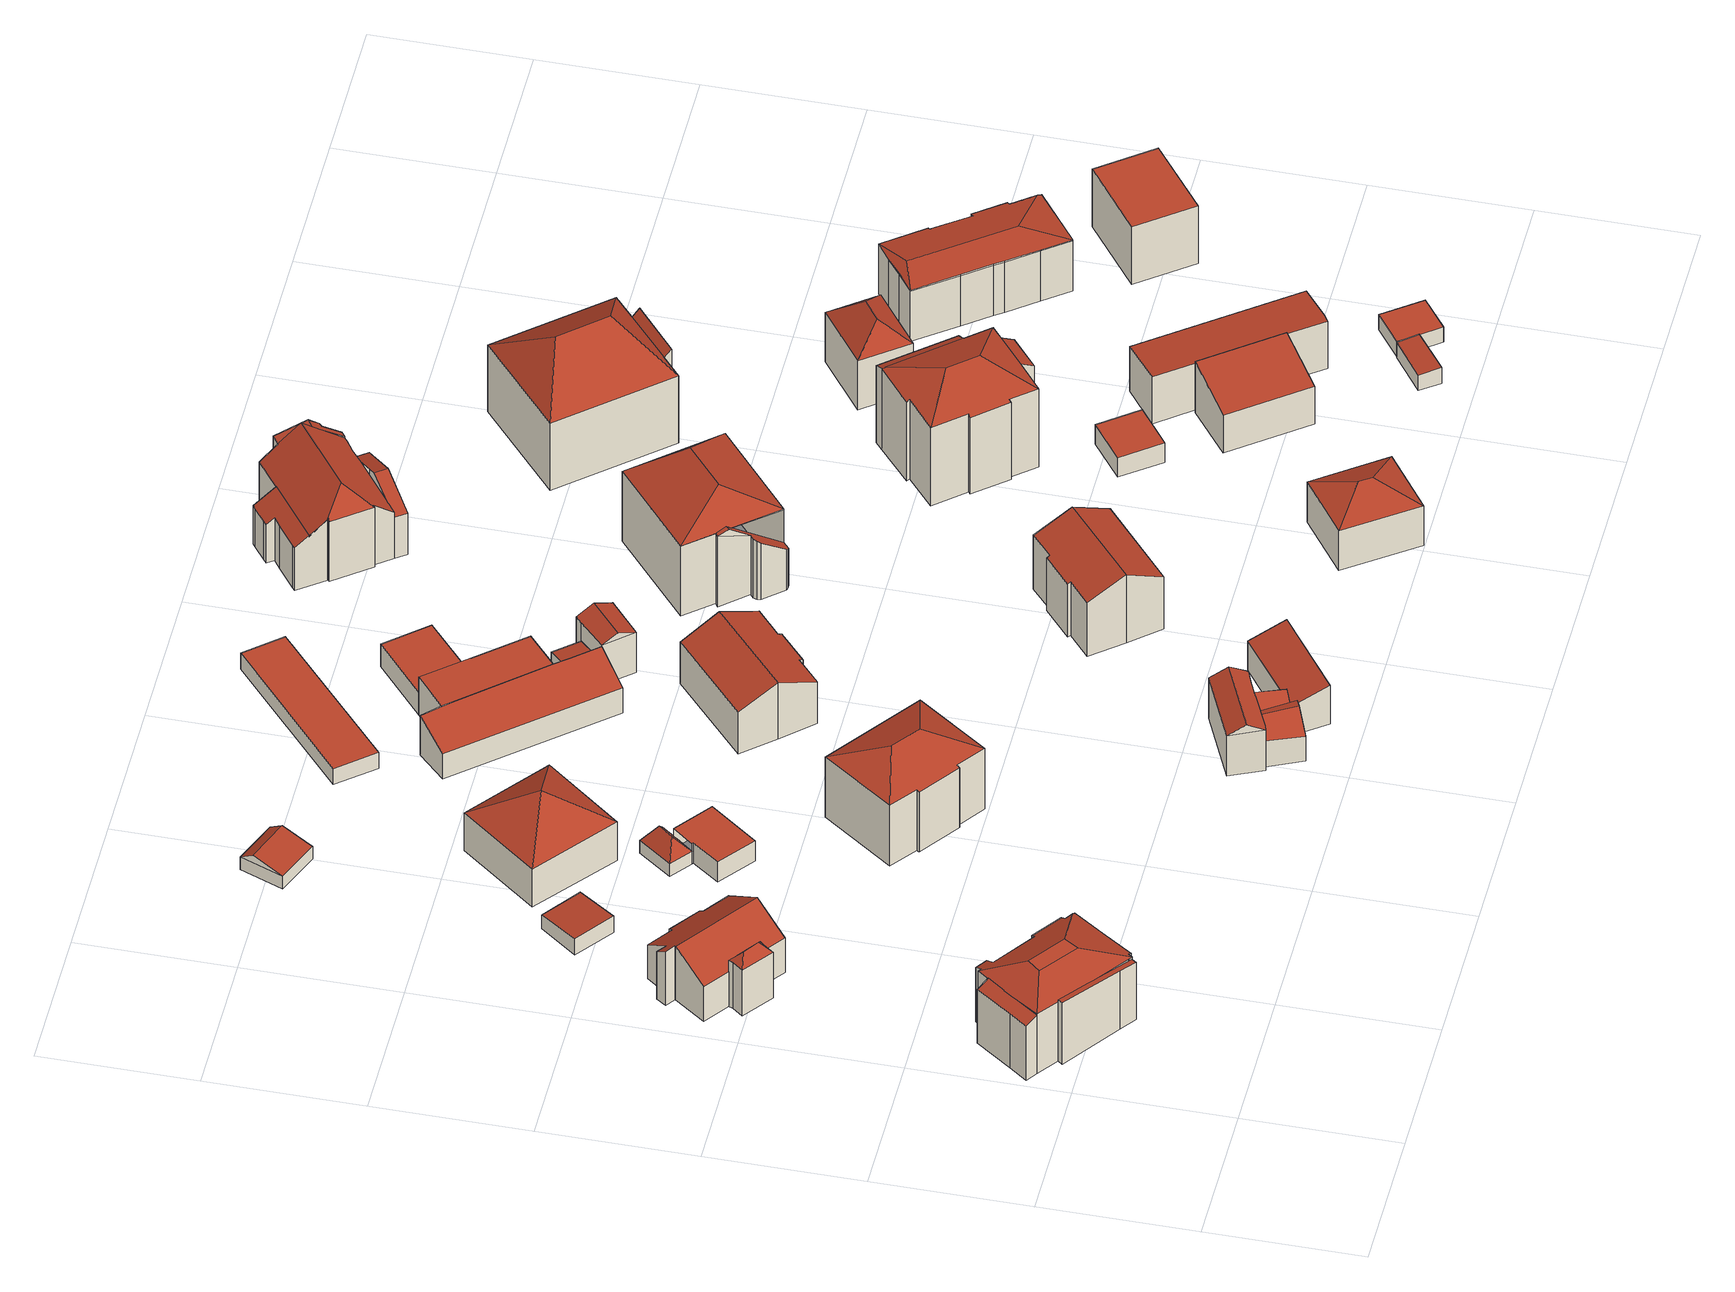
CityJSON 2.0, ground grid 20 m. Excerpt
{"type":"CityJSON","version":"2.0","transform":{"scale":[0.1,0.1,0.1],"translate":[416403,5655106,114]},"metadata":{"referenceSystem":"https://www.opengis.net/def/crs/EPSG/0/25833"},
"CityObjects":{
"building1":{"type":"Building","attributes":{"Gemeindeschluessel":14612000,"Geometrietyp2DReferenz":"3000","function":"31001_9998","roofType":"9999"},"children":["building1-1","building1-2","building1-3"]},
"building1-1":{"type":"BuildingPart","attributes":{"Dachtyp_tdc":"tdcPolyFlatRoof","Dachneigung":3.3,"QualitaetDacherkennung":21,"Geometrietyp2DReferenz":"3000","measuredHeight":9.82,"roofType":"2100"},"parents":["building1"],"geometry":[{"type":"MultiSurface","lod":"2","boundaries":[[[0,1,2,3]],[[1,4,5,2]],[[4,6,7,5]],[[6,8,9,10,7]],[[8,6,4,1,0,11]],[[3,2,5,7,10]]],"semantics":{"surfaces":[{"type":"WallSurface"},{"type":"RoofSurface"},{"type":"GroundSurface"}],"values":[0,0,0,0,1,2]}}]},
"building1-2":{"type":"BuildingPart","attributes":{"Dachtyp_tdc":"tdcCutTentRoof","Dachneigung":25.19,"QualitaetDacherkennung":64,"Geometrietyp2DReferenz":"3000","measuredHeight":11.18,"roofType":"9999"},"parents":["building1"],"geometry":[{"type":"MultiSurface","lod":"2","boundaries":[[[12,13,14,15]],[[13,16,17,14]],[[16,18,19,17]],[[18,20,21,19]],[[20,22,23,21]],[[22,24,25,23]],[[24,26,27,25]],[[26,28,29,27]],[[28,30,31,29]],[[30,32,33,31]],[[32,34,35,33]],[[34,36,37,35]],[[36,38,39,37]],[[38,40,0,3,39]],[[9,41,42,10]],[[41,43,42]],[[44,45,46,47]],[[45,12,15,46]],[[30,28,26,24,22,20,18,16,13,12,45,48,49]],[[40,38,36,34,32,30,49,50]],[[41,9,11,40,50,51]],[[45,44,52,41,51,48]],[[51,50,49,48]],[[15,14,17,19,21,23,25,27,29,31,33,35,37,39,3,10,42,47,46]]],"semantics":{"surfaces":[{"type":"WallSurface"},{"type":"RoofSurface"},{"type":"GroundSurface"}],"values":[0,0,0,0,0,0,0,0,0,0,0,0,0,0,0,0,0,0,1,1,1,1,1,2]}}]},
"building1-3":{"type":"BuildingPart","attributes":{"Dachtyp_tdc":"tdcPolyFlatRoof","Dachneigung":21.71,"QualitaetDacherkennung":25,"Geometrietyp2DReferenz":"3000","measuredHeight":9.35,"roofType":"2100"},"parents":["building1"],"geometry":[{"type":"MultiSurface","lod":"2","boundaries":[[[43,53,54,42]],[[53,55,56,54]],[[55,57,58,56]],[[57,59,44,47,58]],[[57,55,53,43,52,59]],[[47,42,54,56,58]]],"semantics":{"surfaces":[{"type":"WallSurface"},{"type":"RoofSurface"},{"type":"GroundSurface"}],"values":[0,0,0,0,1,2]}}]},
"building2":{"type":"Building","attributes":{"Gemeindeschluessel":14612000,"Geometrietyp2DReferenz":"3000","function":"31001_9998","roofType":"9999"},"children":["building2-1","building2-2"]},
"building2-1":{"type":"BuildingPart","attributes":{"Dachtyp_tdc":"tdcFreeFormRoof","Dachneigung":48.73,"QualitaetDacherkennung":15,"Geometrietyp2DReferenz":"3000","measuredHeight":8.68,"roofType":"5000"},"parents":["building2"],"geometry":[{"type":"MultiSurface","lod":"2","boundaries":[[[60,61,62,63]],[[61,64,65,62]],[[64,66,67,65]],[[66,68,69,67]],[[68,70,71,72,69]],[[60,63,73]],[[70,74,66,75]],[[76,75,66,64]],[[64,77,60,76]],[[75,76,60,70]],[[60,77,61]],[[61,77,64]],[[68,74,70]],[[66,74,68]],[[62,65,67,69,72,63]]],"semantics":{"surfaces":[{"type":"WallSurface"},{"type":"RoofSurface"},{"type":"GroundSurface"}],"values":[0,0,0,0,0,0,1,1,1,1,0,0,0,0,2]}}]},
"building2-2":{"type":"BuildingPart","attributes":{"Dachtyp_tdc":"tdcGableRoof","Dachneigung":32.5,"QualitaetDacherkennung":55,"Geometrietyp2DReferenz":"3000","measuredHeight":8.6,"roofType":"3100"},"parents":["building2"],"geometry":[{"type":"MultiSurface","lod":"2","boundaries":[[[71,78,79,72]],[[78,80,81,79]],[[80,82,83,81]],[[82,84,85,83]],[[84,86,87,85]],[[86,88,89,87]],[[88,90,91,89]],[[90,92,93,91]],[[92,94,95,93]],[[94,96,97,95]],[[96,98,99,97]],[[98,100,101,99]],[[100,102,103,101]],[[102,104,105,103]],[[104,73,63,105]],[[102,100,98,96,94,92,90,88,86,84,82,80]],[[80,78,71,73,104,102]],[[72,79,81,83,85,87,89,91,93,95,97,99,101,103,105,63]]],"semantics":{"surfaces":[{"type":"WallSurface"},{"type":"RoofSurface"},{"type":"GroundSurface"}],"values":[0,0,0,0,0,0,0,0,0,0,0,0,0,0,0,1,1,2]}}]},
"building3":{"type":"Building","attributes":{"Dachtyp_tdc":"tdcPolyFlatRoof","Gemeindeschluessel":14612000,"Dachneigung":3.91,"QualitaetDacherkennung":79,"Geometrietyp2DReferenz":"3000","measuredHeight":2.6,"function":"31001_9998","roofType":"2100"},"geometry":[{"type":"Solid","lod":"2","boundaries":[[[[106,107,108,109]],[[107,110,111,108]],[[110,112,113,111]],[[112,106,109,113]],[[112,110,107,106]],[[109,108,111,113]]]],"semantics":{"surfaces":[{"type":"WallSurface"},{"type":"RoofSurface"},{"type":"GroundSurface"}],"values":[[0,0,0,0,1,2]]}}]},
"building4":{"type":"Building","attributes":{"Gemeindeschluessel":14612000,"Geometrietyp2DReferenz":"3000","function":"31001_9998","roofType":"9999"},"children":["building4-1","building4-2"]},
"building4-1":{"type":"BuildingPart","attributes":{"Dachtyp_tdc":"tdcPolyFlatRoof","Dachneigung":0,"QualitaetDacherkennung":62,"Geometrietyp2DReferenz":"3000","measuredHeight":3.14,"roofType":"1000"},"parents":["building4"],"geometry":[{"type":"MultiSurface","lod":"2","boundaries":[[[114,115,116,117]],[[115,118,119,120,116]],[[121,122,123,124,125]],[[122,126,127,123]],[[126,114,117,127]],[[126,122,121,118,115,114]],[[117,116,120,124,123,127]]],"semantics":{"surfaces":[{"type":"WallSurface"},{"type":"RoofSurface"},{"type":"GroundSurface"}],"values":[0,0,0,0,0,1,2]}}]},
"building4-2":{"type":"BuildingPart","attributes":{"Dachtyp_tdc":"tdcFreeFormRoof","Dachneigung":51.07,"QualitaetDacherkennung":14,"Geometrietyp2DReferenz":"3000","measuredHeight":4.16,"roofType":"5000"},"parents":["building4"],"geometry":[{"type":"MultiSurface","lod":"2","boundaries":[[[119,128,129,120]],[[128,130,131,129]],[[130,132,133,131]],[[134,132,130]],[[135,134,130,128]],[[135,128,119]],[[134,135,119,125,132]],[[120,129,131,133,124]]],"semantics":{"surfaces":[{"type":"WallSurface"},{"type":"RoofSurface"},{"type":"GroundSurface"}],"values":[0,0,0,1,1,1,1,2]}}]},
"building5":{"type":"Building","attributes":{"Dachtyp_tdc":"tdcTentRoof","Gemeindeschluessel":14612000,"Dachneigung":33.08,"QualitaetDacherkennung":79,"Geometrietyp2DReferenz":"3000","measuredHeight":10.26,"function":"31001_9998","roofType":"3500"},"geometry":[{"type":"Solid","lod":"2","boundaries":[[[[136,137,138,139]],[[137,140,141,138]],[[140,142,143,141]],[[142,136,139,143]],[[137,136,144]],[[140,137,144]],[[142,140,144]],[[136,142,144]],[[139,138,141,143]]]],"semantics":{"surfaces":[{"type":"WallSurface"},{"type":"RoofSurface"},{"type":"GroundSurface"}],"values":[[0,0,0,0,1,1,1,1,2]]}}]},
"building6":{"type":"Building","attributes":{"Dachtyp_tdc":"tdcGableRoof","Gemeindeschluessel":14612000,"Dachneigung":14.5,"QualitaetDacherkennung":21,"Geometrietyp2DReferenz":"3000","measuredHeight":3.08,"function":"31001_9998","roofType":"3100"},"geometry":[{"type":"Solid","lod":"2","boundaries":[[[[145,146,147,148]],[[146,149,150,147]],[[149,151,152,150]],[[151,145,148,152]],[[149,146,153]],[[145,151,154]],[[146,145,154,153]],[[151,149,153,154]],[[148,147,150,152]]]],"semantics":{"surfaces":[{"type":"WallSurface"},{"type":"RoofSurface"},{"type":"GroundSurface"}],"values":[[0,0,0,0,0,0,1,1,2]]}}]},
"building7":{"type":"Building","attributes":{"Dachtyp_tdc":"tdcHipRoof","Gemeindeschluessel":14612000,"Dachneigung":23.91,"QualitaetDacherkennung":75,"Geometrietyp2DReferenz":"3000","measuredHeight":12.16,"function":"31001_9998","roofType":"3200"},"geometry":[{"type":"Solid","lod":"2","boundaries":[[[[155,156,157,158]],[[156,159,160,157]],[[159,161,162,160]],[[161,163,164,162]],[[163,165,166,164]],[[165,167,168,166]],[[167,169,170,168]],[[169,155,158,170]],[[165,163,171]],[[161,159,172]],[[163,161,172,171]],[[159,156,155,169,167,165,171,172]],[[158,157,160,162,164,166,168,170]]]],"semantics":{"surfaces":[{"type":"WallSurface"},{"type":"RoofSurface"},{"type":"GroundSurface"}],"values":[[0,0,0,0,0,0,0,0,1,1,1,1,2]]}}]},
"building8":{"type":"Building","attributes":{"Gemeindeschluessel":14612000,"Geometrietyp2DReferenz":"3000","function":"31001_9998","roofType":"9999"},"children":["building8-1","building8-2","building8-3","building8-4"]},
"building8-1":{"type":"BuildingPart","attributes":{"Dachtyp_tdc":"tdcFreeFormRoof","Dachneigung":58.27,"QualitaetDacherkennung":19,"Geometrietyp2DReferenz":"3000","measuredHeight":6.88,"roofType":"5000"},"parents":["building8"],"geometry":[{"type":"MultiSurface","lod":"2","boundaries":[[[173,174,175,176]],[[177,178,179,180,181,182]],[[178,177,183,174,173,184]],[[176,175,185,186]]],"semantics":{"surfaces":[{"type":"WallSurface"},{"type":"RoofSurface"},{"type":"GroundSurface"}],"values":[0,1,1,2]}}]},
"building8-2":{"type":"BuildingPart","attributes":{"Dachtyp_tdc":"tdcGableRoof","Dachneigung":27.71,"QualitaetDacherkennung":69,"Geometrietyp2DReferenz":"3000","measuredHeight":7.73,"roofType":"3100"},"parents":["building8"],"geometry":[{"type":"MultiSurface","lod":"2","boundaries":[[[187,188,189,190]],[[188,191,173,176,189]],[[192,193,194,195,196]],[[193,197,198,194]],[[197,187,190,198]],[[197,199,200,187]],[[192,179,184,191,188,200,199,193]],[[193,199,197]],[[187,200,188]],[[190,189,176,186,195,194,198]]],"semantics":{"surfaces":[{"type":"WallSurface"},{"type":"RoofSurface"},{"type":"GroundSurface"}],"values":[0,0,0,0,0,1,1,0,0,2]}}]},
"building8-3":{"type":"BuildingPart","attributes":{"Dachtyp_tdc":"tdcPolyFlatRoof","Dachneigung":16.15,"QualitaetDacherkennung":71,"Geometrietyp2DReferenz":"3000","measuredHeight":6.21,"roofType":"2100"},"parents":["building8"],"geometry":[{"type":"MultiSurface","lod":"2","boundaries":[[[201,202,203,204]],[[205,206,207,175,174]],[[206,208,209,207]],[[208,201,204,209]],[[208,206,205,183,182,210,202,201]],[[204,203,185,175,207,209]]],"semantics":{"surfaces":[{"type":"WallSurface"},{"type":"RoofSurface"},{"type":"GroundSurface"}],"values":[0,0,0,0,1,2]}}]},
"building8-4":{"type":"BuildingPart","attributes":{"Dachtyp_tdc":"tdcGableRoof","Dachneigung":27.86,"QualitaetDacherkennung":55,"Geometrietyp2DReferenz":"3000","measuredHeight":5.72,"roofType":"3100"},"parents":["building8"],"geometry":[{"type":"MultiSurface","lod":"2","boundaries":[[[211,196,195,212]],[[213,211,212,203,202]],[[211,213,214]],[[196,211,214,215]],[[213,216,215,214]],[[212,195,186,185,203]]],"semantics":{"surfaces":[{"type":"WallSurface"},{"type":"RoofSurface"},{"type":"GroundSurface"}],"values":[0,0,0,1,1,2]}}]},
"building9":{"type":"Building","attributes":{"Dachtyp_tdc":"tdcPolyFlatRoof","Gemeindeschluessel":14612000,"Dachneigung":24.64,"QualitaetDacherkennung":82,"Geometrietyp2DReferenz":"3000","measuredHeight":6.38,"function":"31001_9998","roofType":"2100"},"geometry":[{"type":"Solid","lod":"2","boundaries":[[[[217,218,219,220]],[[218,221,222,219]],[[221,223,224,222]],[[223,225,226,224]],[[225,227,228,226]],[[227,229,230,228]],[[229,231,232,230]],[[231,217,220,232]],[[231,229,227,225,223,221,218,217]],[[220,219,222,224,226,228,230,232]]]],"semantics":{"surfaces":[{"type":"WallSurface"},{"type":"RoofSurface"},{"type":"GroundSurface"}],"values":[[0,0,0,0,0,0,0,0,1,2]]}}]},
"building10":{"type":"Building","attributes":{"Dachtyp_tdc":"tdcGableRoof","Gemeindeschluessel":14612000,"Dachneigung":23.54,"QualitaetDacherkennung":71,"Geometrietyp2DReferenz":"3000","measuredHeight":9.07,"function":"31001_9998","roofType":"3100"},"geometry":[{"type":"Solid","lod":"2","boundaries":[[[[233,234,235,236]],[[234,237,238,235]],[[237,239,240,238]],[[239,241,242,240]],[[241,243,244,242]],[[243,245,246,244]],[[245,247,248,246]],[[247,249,250,248]],[[249,251,252,250]],[[251,233,236,252]],[[247,245,243,241]],[[241,239,237,234,233,251,249,247]],[[236,235,238,240,242,244,246,248,250,252]]]],"semantics":{"surfaces":[{"type":"WallSurface"},{"type":"RoofSurface"},{"type":"GroundSurface"}],"values":[[0,0,0,0,0,0,0,0,0,0,1,1,2]]}}]},
"building11":{"type":"Building","attributes":{"Dachtyp_tdc":"tdcPolyFlatRoof","Gemeindeschluessel":14612000,"Dachneigung":0,"QualitaetDacherkennung":87,"Geometrietyp2DReferenz":"3000","measuredHeight":2.5,"function":"31001_9998","roofType":"1000"},"geometry":[{"type":"Solid","lod":"2","boundaries":[[[[253,254,255,256]],[[254,257,258,255]],[[257,259,260,258]],[[259,253,256,260]],[[259,257,254,253]],[[256,255,258,260]]]],"semantics":{"surfaces":[{"type":"WallSurface"},{"type":"RoofSurface"},{"type":"GroundSurface"}],"values":[[0,0,0,0,1,2]]}}]},
"building12":{"type":"Building","attributes":{"Gemeindeschluessel":14612000,"Geometrietyp2DReferenz":"3000","function":"31001_9998","roofType":"9999"},"children":["building12-1","building12-2"]},
"building12-1":{"type":"BuildingPart","attributes":{"Dachtyp_tdc":"tdcPolyFlatRoof","Dachneigung":0,"QualitaetDacherkennung":61,"Geometrietyp2DReferenz":"3000","measuredHeight":3.68,"roofType":"1000"},"parents":["building12"],"geometry":[{"type":"MultiSurface","lod":"2","boundaries":[[[261,262,263,264]],[[262,265,266,263]],[[265,267,268,266]],[[267,265,262,261]],[[264,263,266,268]]],"semantics":{"surfaces":[{"type":"WallSurface"},{"type":"RoofSurface"},{"type":"GroundSurface"}],"values":[0,0,0,1,2]}}]},
"building12-2":{"type":"BuildingPart","attributes":{"Dachtyp_tdc":"tdcPolyFlatRoof","Dachneigung":0,"QualitaetDacherkennung":76,"Geometrietyp2DReferenz":"3000","measuredHeight":6.14,"roofType":"1000"},"parents":["building12"],"geometry":[{"type":"MultiSurface","lod":"2","boundaries":[[[269,270,261,264,271]],[[272,268,267]],[[272,273,274,268]],[[273,229,275,274]],[[229,227,276,275]],[[227,225,277,276]],[[225,269,271,277]],[[225,227,229,273,272,270,269]],[[271,264,268,274,275,276,277]]],"semantics":{"surfaces":[{"type":"WallSurface"},{"type":"RoofSurface"},{"type":"GroundSurface"}],"values":[0,0,0,0,0,0,0,1,2]}}]},
"building13":{"type":"Building","attributes":{"Dachtyp_tdc":"tdcPolyFlatRoof","Gemeindeschluessel":14612000,"Dachneigung":6.69,"QualitaetDacherkennung":61,"Geometrietyp2DReferenz":"3000","measuredHeight":3.88,"function":"31001_9998","roofType":"2100"},"geometry":[{"type":"Solid","lod":"2","boundaries":[[[[278,279,280,281]],[[279,282,283,280]],[[282,284,285,283]],[[284,278,281,285]],[[284,282,279,278]],[[281,280,283,285]]]],"semantics":{"surfaces":[{"type":"WallSurface"},{"type":"RoofSurface"},{"type":"GroundSurface"}],"values":[[0,0,0,0,1,2]]}}]},
"building14":{"type":"Building","attributes":{"Dachtyp_tdc":"tdcFreeFormRoof","Gemeindeschluessel":14612000,"Dachneigung":23.51,"QualitaetDacherkennung":27,"Geometrietyp2DReferenz":"3000","measuredHeight":7.44,"function":"31001_9998","roofType":"5000"},"geometry":[{"type":"Solid","lod":"2","boundaries":[[[[286,287,281,280]],[[287,288,289,281]],[[288,290,291,289]],[[290,292,293,291]],[[292,286,280,293]],[[292,290,294,295]],[[294,288,287,286,295]],[[286,292,295]],[[290,288,294]],[[280,281,289,291,293]]]],"semantics":{"surfaces":[{"type":"WallSurface"},{"type":"RoofSurface"},{"type":"GroundSurface"}],"values":[[0,0,0,0,0,1,1,0,0,2]]}}]},
"building15":{"type":"Building","attributes":{"Dachtyp_tdc":"tdcGableRoof","Gemeindeschluessel":14612000,"Dachneigung":23.31,"QualitaetDacherkennung":58,"Geometrietyp2DReferenz":"3000","measuredHeight":10.82,"function":"31001_9998","roofType":"3100"},"geometry":[{"type":"Solid","lod":"2","boundaries":[[[[296,297,298,299]],[[297,300,301,298]],[[300,302,303,301]],[[302,304,305,303]],[[304,306,307,305]],[[306,308,309,307]],[[308,310,311,309]],[[310,312,313,311]],[[312,314,315,313]],[[314,296,299,315]],[[310,308,306,304,302,300,297,296]],[[296,314,312,310]],[[299,298,301,303,305,307,309,311,313,315]]]],"semantics":{"surfaces":[{"type":"WallSurface"},{"type":"RoofSurface"},{"type":"GroundSurface"}],"values":[[0,0,0,0,0,0,0,0,0,0,1,1,2]]}}]},
"building16":{"type":"Building","attributes":{"Dachtyp_tdc":"tdcHipRoof","Gemeindeschluessel":14612000,"Dachneigung":24.97,"QualitaetDacherkennung":83,"Geometrietyp2DReferenz":"3000","measuredHeight":8.45,"function":"31001_9998","roofType":"3200"},"geometry":[{"type":"Solid","lod":"2","boundaries":[[[[316,317,318,319]],[[317,320,321,318]],[[320,322,323,321]],[[322,316,319,323]],[[320,317,324]],[[316,322,325]],[[317,316,325,324]],[[322,320,324,325]],[[319,318,321,323]]]],"semantics":{"surfaces":[{"type":"WallSurface"},{"type":"RoofSurface"},{"type":"GroundSurface"}],"values":[[0,0,0,0,1,1,1,1,2]]}}]},
"building17":{"type":"Building","attributes":{"Gemeindeschluessel":14612000,"Geometrietyp2DReferenz":"3000","function":"31001_9998","roofType":"9999"},"children":["building17-1","building17-2"]},
"building17-1":{"type":"BuildingPart","attributes":{"Dachtyp_tdc":"tdcHipRoof","Dachneigung":29.11,"QualitaetDacherkennung":75,"Geometrietyp2DReferenz":"3000","measuredHeight":14.98,"roofType":"3200"},"parents":["building17"],"geometry":[{"type":"MultiSurface","lod":"2","boundaries":[[[326,327,328,329]],[[327,330,331,332,328]],[[333,334,335,336]],[[334,326,329,335]],[[337,326,338]],[[334,339,340,341]],[[326,334,341,338]],[[340,337,338,341]],[[327,337,340,330]],[[330,340,339,333,342,343]],[[333,339,334]],[[326,337,327]],[[329,328,332,336,335]]],"semantics":{"surfaces":[{"type":"WallSurface"},{"type":"RoofSurface"},{"type":"GroundSurface"}],"values":[0,0,0,0,1,1,1,1,0,0,0,0,2]}}]},
"building17-2":{"type":"BuildingPart","attributes":{"Dachtyp_tdc":"tdcFreeFormRoof","Dachneigung":37.18,"QualitaetDacherkennung":8,"Geometrietyp2DReferenz":"3000","measuredHeight":11.66,"roofType":"5000"},"parents":["building17"],"geometry":[{"type":"MultiSurface","lod":"2","boundaries":[[[344,339,333,336,345]],[[331,346,347,332]],[[346,348,349,347]],[[348,350,351,349]],[[350,352,353,351]],[[352,354,355,353]],[[354,356,357,355]],[[356,358,359,357]],[[358,344,345,359]],[[350,348,346,331,343,360,361,358,356,354,352]],[[361,360,339,344]],[[344,358,361]],[[345,336,332,347,349,351,353,355,357,359]]],"semantics":{"surfaces":[{"type":"WallSurface"},{"type":"RoofSurface"},{"type":"GroundSurface"}],"values":[0,0,0,0,0,0,0,0,0,1,1,0,2]}}]},
"building18":{"type":"Building","attributes":{"Gemeindeschluessel":14612000,"Geometrietyp2DReferenz":"3000","function":"31001_9998","roofType":"9999"},"children":["building18-1","building18-2","building18-3","building18-4"]},
"building18-1":{"type":"BuildingPart","attributes":{"Dachtyp_tdc":"tdcGableAndHippedGRoof","Dachneigung":39.69,"QualitaetDacherkennung":54,"Geometrietyp2DReferenz":"3000","measuredHeight":12.07,"roofType":"9999"},"parents":["building18"],"geometry":[{"type":"MultiSurface","lod":"2","boundaries":[[[362,363,364,365]],[[366,367,368,369]],[[367,370,371,368]],[[370,372,373,374,375,371]],[[376,377,378,379,380]],[[377,381,382,378]],[[381,383,384,382]],[[383,385,386,384]],[[385,387,388,386]],[[387,389,390,391,388]],[[392,362,365,393]],[[389,387,385,383,381,394]],[[381,377,376,395,396,372,370,367,366,397,398,394]],[[398,399,363,362,392,400,401,389,394]],[[365,364,402,403,369,368,371,375,379,378,382,384,386,388,391,404,393]]],"semantics":{"surfaces":[{"type":"WallSurface"},{"type":"RoofSurface"},{"type":"GroundSurface"}],"values":[0,0,0,0,0,0,0,0,0,0,0,1,1,1,2]}}]},
"building18-2":{"type":"BuildingPart","attributes":{"Dachtyp_tdc":"tdcPolyFlatRoof","Dachneigung":33.41,"QualitaetDacherkennung":33,"Geometrietyp2DReferenz":"3000","measuredHeight":9.71,"roofType":"2100"},"parents":["building18"],"geometry":[{"type":"MultiSurface","lod":"2","boundaries":[[[405,385,386,388]],[[385,406,407,386]],[[406,408,409,407]],[[408,410,411,409]],[[410,412,413,411]],[[412,414,415,413]],[[414,416,417,415]],[[416,418,419,417]],[[418,420,421,419]],[[420,422,392,393,421]],[[420,418,416,414,412,410,408,406,385,405,390,401,423,422]],[[393,404,391,388,386,407,409,411,413,415,417,419,421]]],"semantics":{"surfaces":[{"type":"WallSurface"},{"type":"RoofSurface"},{"type":"GroundSurface"}],"values":[0,0,0,0,0,0,0,0,0,0,1,2]}}]},
"building18-3":{"type":"BuildingPart","attributes":{"Dachtyp_tdc":"tdcGableRoof","Dachneigung":21.75,"QualitaetDacherkennung":34,"Geometrietyp2DReferenz":"3000","measuredHeight":8.93,"roofType":"3100"},"parents":["building18"],"geometry":[{"type":"MultiSurface","lod":"2","boundaries":[[[424,425,426,427]],[[425,380,379,426]],[[374,424,427,375]],[[373,396,428,429,430]],[[428,395,380,425,429]],[[424,430,429,425]],[[374,373,430,424]],[[427,426,379,375]]],"semantics":{"surfaces":[{"type":"WallSurface"},{"type":"RoofSurface"},{"type":"GroundSurface"}],"values":[0,0,0,1,1,0,0,2]}}]},
"building18-4":{"type":"BuildingPart","attributes":{"Dachtyp_tdc":"tdcGableRoof","Dachneigung":10.02,"QualitaetDacherkennung":28,"Geometrietyp2DReferenz":"3000","measuredHeight":10.68,"roofType":"3100"},"parents":["building18"],"geometry":[{"type":"MultiSurface","lod":"2","boundaries":[[[431,432,433,434]],[[432,435,436,433]],[[435,437,438,436]],[[437,439,366,369,438]],[[440,441,442,364,363]],[[441,431,434,442]],[[443,397,439,437,435,432,431]],[[431,441,440,399,444,443]],[[434,433,436,438,369,403,402,364,442]]],"semantics":{"surfaces":[{"type":"WallSurface"},{"type":"RoofSurface"},{"type":"GroundSurface"}],"values":[0,0,0,0,0,0,1,1,2]}}]},
"building19":{"type":"Building","attributes":{"Dachtyp_tdc":"tdcPolyFlatRoof","Gemeindeschluessel":14612000,"Dachneigung":0,"QualitaetDacherkennung":80,"Geometrietyp2DReferenz":"3000","measuredHeight":3.08,"function":"31001_9998","roofType":"1000"},"geometry":[{"type":"Solid","lod":"2","boundaries":[[[[445,446,447,448]],[[446,449,450,447]],[[449,451,452,450]],[[451,445,448,452]],[[451,449,446,445]],[[448,447,450,452]]]],"semantics":{"surfaces":[{"type":"WallSurface"},{"type":"RoofSurface"},{"type":"GroundSurface"}],"values":[[0,0,0,0,1,2]]}}]},
"building20":{"type":"Building","attributes":{"Gemeindeschluessel":14612000,"Geometrietyp2DReferenz":"3000","function":"31001_9998","roofType":"9999"},"children":["building20-1","building20-2","building20-3"]},
"building20-1":{"type":"BuildingPart","attributes":{"Dachtyp_tdc":"tdcPolyFlatRoof","Dachneigung":25.35,"QualitaetDacherkennung":57,"Geometrietyp2DReferenz":"3000","measuredHeight":12.98,"roofType":"2100"},"parents":["building20"],"geometry":[{"type":"MultiSurface","lod":"2","boundaries":[[[453,454,455,456]],[[457,458,459,460,461]],[[458,453,456,459]],[[458,457,462,463,454,453]],[[456,455,464,460,459]]],"semantics":{"surfaces":[{"type":"WallSurface"},{"type":"RoofSurface"},{"type":"GroundSurface"}],"values":[0,0,0,1,2]}}]},
"building20-2":{"type":"BuildingPart","attributes":{"Dachtyp_tdc":"tdcHipRoof","Dachneigung":26.2,"QualitaetDacherkennung":61,"Geometrietyp2DReferenz":"3000","measuredHeight":15.28,"roofType":"3200"},"parents":["building20"],"geometry":[{"type":"MultiSurface","lod":"2","boundaries":[[[465,466,467,468]],[[466,469,470,467]],[[469,471,472,470]],[[471,473,474,472]],[[473,461,460,474]],[[475,476,477,455,454]],[[476,478,479,480,477]],[[481,482,483]],[[481,484,485,482]],[[484,486,487,485]],[[486,488,489,487]],[[488,465,468,489]],[[484,481,478,476,490]],[[491,462,461,473,471,469,492]],[[476,475,491,492,490]],[[469,466,465,488,486,484,490,492]],[[468,467,470,472,474,460,464,455,477,480,482,485,487,489]]],"semantics":{"surfaces":[{"type":"WallSurface"},{"type":"RoofSurface"},{"type":"GroundSurface"}],"values":[0,0,0,0,0,0,0,0,0,0,0,0,1,1,1,1,2]}}]},
"building20-3":{"type":"BuildingPart","attributes":{"Dachtyp_tdc":"tdcPolyFlatRoof","Dachneigung":30.28,"QualitaetDacherkennung":54,"Geometrietyp2DReferenz":"3000","measuredHeight":12.67,"roofType":"2100"},"parents":["building20"],"geometry":[{"type":"MultiSurface","lod":"2","boundaries":[[[493,494,495,496]],[[494,483,482,495]],[[479,493,496,480]],[[479,483,494,493]],[[496,495,482,480]]],"semantics":{"surfaces":[{"type":"WallSurface"},{"type":"RoofSurface"},{"type":"GroundSurface"}],"values":[0,0,0,1,2]}}]},
"building21":{"type":"Building","attributes":{"Dachtyp_tdc":"tdcPolyFlatRoof","Gemeindeschluessel":14612000,"Dachneigung":16.02,"QualitaetDacherkennung":82,"Geometrietyp2DReferenz":"3000","measuredHeight":8.23,"function":"31001_9998","roofType":"2100"},"geometry":[{"type":"Solid","lod":"2","boundaries":[[[[497,498,499,500]],[[498,501,502,499]],[[501,503,504,502]],[[503,497,500,504]],[[503,501,498,497]],[[500,499,502,504]]]],"semantics":{"surfaces":[{"type":"WallSurface"},{"type":"RoofSurface"},{"type":"GroundSurface"}],"values":[[0,0,0,0,1,2]]}}]},
"building22":{"type":"Building","attributes":{"Gemeindeschluessel":14612000,"Geometrietyp2DReferenz":"3000","function":"31001_9998","roofType":"9999"},"children":["building22-1","building22-2"]},
"building22-1":{"type":"BuildingPart","attributes":{"Dachtyp_tdc":"tdcHipRoof","Dachneigung":35.94,"QualitaetDacherkennung":83,"Geometrietyp2DReferenz":"3000","measuredHeight":16.24,"roofType":"3200"},"parents":["building22"],"geometry":[{"type":"MultiSurface","lod":"2","boundaries":[[[505,506,507,508]],[[506,509,510,507]],[[509,511,510]],[[512,513,514,515,516]],[[513,517,518,514]],[[517,505,508,518]],[[505,517,519]],[[513,512,509,506,520]],[[517,513,520,519]],[[506,505,519,520]],[[508,507,510,515,514,518]]],"semantics":{"surfaces":[{"type":"WallSurface"},{"type":"RoofSurface"},{"type":"GroundSurface"}],"values":[0,0,0,0,0,0,1,1,1,1,2]}}]},
"building22-2":{"type":"BuildingPart","attributes":{"Dachtyp_tdc":"tdcPolyFlatRoof","Dachneigung":44.02,"QualitaetDacherkennung":55,"Geometrietyp2DReferenz":"3000","measuredHeight":11.54,"roofType":"2100"},"parents":["building22"],"geometry":[{"type":"MultiSurface","lod":"2","boundaries":[[[511,521,522,510]],[[521,523,524,522]],[[523,516,515,524]],[[516,523,521,511]],[[510,522,524,515]]],"semantics":{"surfaces":[{"type":"WallSurface"},{"type":"RoofSurface"},{"type":"GroundSurface"}],"values":[0,0,0,1,2]}}]},
"building23":{"type":"Building","attributes":{"Dachtyp_tdc":"tdcPolyFlatRoof","Gemeindeschluessel":14612000,"Dachneigung":3.29,"QualitaetDacherkennung":80,"Geometrietyp2DReferenz":"3000","measuredHeight":2.65,"function":"31001_9998","roofType":"2100"},"geometry":[{"type":"Solid","lod":"2","boundaries":[[[[525,526,527,528]],[[526,529,530,527]],[[529,531,532,530]],[[531,525,528,532]],[[531,529,526,525]],[[528,527,530,532]]]],"semantics":{"surfaces":[{"type":"WallSurface"},{"type":"RoofSurface"},{"type":"GroundSurface"}],"values":[[0,0,0,0,1,2]]}}]},
"building24":{"type":"Building","attributes":{"Dachtyp_tdc":"tdcPolyFlatRoof","Gemeindeschluessel":14612000,"Dachneigung":3.46,"QualitaetDacherkennung":78,"Geometrietyp2DReferenz":"3000","measuredHeight":7.5,"function":"31001_9998","roofType":"2100"},"geometry":[{"type":"Solid","lod":"2","boundaries":[[[[533,534,535,536]],[[534,537,538,535]],[[537,539,540,538]],[[539,541,542,540]],[[541,543,544,542]],[[543,545,546,544]],[[545,533,536,546]],[[545,543,541,539,537,534,533]],[[536,535,538,540,542,544,546]]]],"semantics":{"surfaces":[{"type":"WallSurface"},{"type":"RoofSurface"},{"type":"GroundSurface"}],"values":[[0,0,0,0,0,0,0,1,2]]}}]},
"building25":{"type":"Building","attributes":{"Dachtyp_tdc":"tdcFreeFormRoof","Gemeindeschluessel":14612000,"Dachneigung":42.77,"QualitaetDacherkennung":4,"Geometrietyp2DReferenz":"3000","measuredHeight":11.2,"function":"31001_9998","roofType":"5000"},"geometry":[{"type":"Solid","lod":"2","boundaries":[[[[547,548,549,550]],[[548,551,552,549]],[[551,553,554,552]],[[553,547,550,554]],[[555,556,553,551]],[[555,551,548]],[[556,555,548,547]],[[556,547,553]],[[550,549,552,554]]]],"semantics":{"surfaces":[{"type":"WallSurface"},{"type":"RoofSurface"},{"type":"GroundSurface"}],"values":[[0,0,0,0,1,1,1,1,2]]}}]},
"building26":{"type":"Building","attributes":{"Dachtyp_tdc":"tdcPolyFlatRoof","Gemeindeschluessel":14612000,"Dachneigung":0,"QualitaetDacherkennung":80,"Geometrietyp2DReferenz":"3000","measuredHeight":2.42,"function":"31001_9998","roofType":"1000"},"geometry":[{"type":"Solid","lod":"2","boundaries":[[[[557,558,559,560]],[[558,561,562,559]],[[561,563,564,562]],[[563,565,566,564]],[[565,557,560,566]],[[565,563,561,558,557]],[[560,559,562,564,566]]]],"semantics":{"surfaces":[{"type":"WallSurface"},{"type":"RoofSurface"},{"type":"GroundSurface"}],"values":[[0,0,0,0,0,1,2]]}}]},
"building27":{"type":"Building","attributes":{"Dachtyp_tdc":"tdcFreeFormRoof","Gemeindeschluessel":14612000,"Dachneigung":10.5,"QualitaetDacherkennung":13,"Geometrietyp2DReferenz":"3000","measuredHeight":8.95,"function":"31001_9998","roofType":"5000"},"geometry":[{"type":"Solid","lod":"2","boundaries":[[[[567,568,569,570]],[[568,571,572,569]],[[571,573,574,572]],[[573,575,576,574]],[[575,577,578,576]],[[577,579,580,578]],[[579,581,582,580]],[[581,583,584,582]],[[583,585,586,584]],[[585,587,588,586]],[[587,589,590,588]],[[589,591,592,590]],[[591,593,594,592]],[[593,595,596,594]],[[595,597,598,596]],[[597,567,570,598]],[[599,568,600,601]],[[587,602,603,604,605]],[[597,595,606,607,589,587,605,601,600,608]],[[609,599,601,605,604,610,611,612]],[[573,609,612,575]],[[575,612,611,577]],[[577,611,610,579]],[[579,610,604,581]],[[571,599,609,573]],[[597,608,567]],[[567,608,600,568]],[[589,607,591]],[[591,607,606,593]],[[581,604,603,583]],[[583,603,602,585]],[[585,602,587]],[[568,599,571]],[[593,606,595]],[[570,569,572,574,576,578,580,582,584,586,588,590,592,594,596,598]]]],"semantics":{"surfaces":[{"type":"WallSurface"},{"type":"RoofSurface"},{"type":"GroundSurface"}],"values":[[0,0,0,0,0,0,0,0,0,0,0,0,0,0,0,0,1,1,1,1,0,0,0,0,0,0,0,0,0,0,0,0,0,0,2]]}}]},
"building28":{"type":"Building","attributes":{"Dachtyp_tdc":"tdcPolyFlatRoof","Gemeindeschluessel":14612000,"Dachneigung":0,"QualitaetDacherkennung":49,"Geometrietyp2DReferenz":"3000","measuredHeight":9.21,"function":"31001_9998","roofType":"1000"},"geometry":[{"type":"Solid","lod":"2","boundaries":[[[[613,614,615,616]],[[614,617,618,615]],[[617,619,620,618]],[[619,613,616,620]],[[619,617,614,613]],[[616,615,618,620]]]],"semantics":{"surfaces":[{"type":"WallSurface"},{"type":"RoofSurface"},{"type":"GroundSurface"}],"values":[[0,0,0,0,1,2]]}}]}
},
"vertices":[
[138,158,99],[134,152,99],[134,152,8],[138,158,8],[114,167,101],[114,167,8],[40,220,106],[40,220,8],[44,226,106],[44,226,103],[44,226,8],[89,194,103],
[84,327,99],[90,335,94],[90,335,8],[84,327,8],[105,325,94],[105,325,8],[98,316,99],[98,316,8],[152,278,99],[152,278,8],[155,282,97],[155,282,8],[193,255,97],[193,255,8],[190,250,99],[190,250,8],[194,247,99],[194,247,8],[200,243,99],[200,243,8],[203,241,98],[203,241,8],[175,202,99],[175,202,8],[146,161,101],[146,161,8],[142,163,103],[142,163,8],[138,158,103],[18,245,103],[18,245,8],[18,245,101],[68,315,100],[80,330,99],[80,330,8],[68,315,8],[87,271,120],[133,238,120],[122,219,120],[73,255,120],[44,282,101],
[4,255,94],[4,255,8],[21,278,94],[21,278,8],[54,325,94],[54,325,8],[68,315,101],
[97,595,77],[92,590,77],[92,590,4],[97,595,4],[82,576,77],[82,576,4],[44,605,77],[44,605,4],[54,618,77],[54,618,4],[57,624,77],[57,624,59],[57,624,4],[97,595,59],[54,618,78],[60,607,91],[80,593,91],[92,590,78],
[25,647,59],[25,647,4],[54,687,90],[54,687,4],[54,688,90],[54,688,4],[42,696,90],[42,696,4],[51,709,80],[51,709,4],[63,700,80],[63,700,4],[83,727,58],[83,727,4],[114,704,58],[114,704,4],[118,709,55],[118,709,4],[157,681,54],[157,681,4],[153,676,59],[153,676,4],[185,652,59],[185,652,4],[157,612,90],[157,612,4],[128,572,59],[128,572,4],
[105,819,29],[141,867,25],[141,867,3],[105,819,3],[189,831,25],[189,831,3],[153,783,29],[153,783,3],
[264,683,35],[290,718,35],[290,718,3],[264,683,3],[288,719,35],[288,719,23],[288,719,3],[309,746,35],[356,710,35],[356,710,3],[309,746,3],[309,746,23],[309,648,35],[309,648,3],
[261,740,23],[261,740,3],[293,783,23],[293,783,3],[321,762,23],[321,762,3],[299,761,45],[285,743,45],
[176,886,62],[254,985,62],[254,985,2],[176,886,2],[355,905,63],[355,905,2],[276,806,63],[276,806,2],[266,895,105],
[166,1234,21],[224,1211,21],[224,1211,1],[166,1234,1],[202,1155,21],[202,1155,1],[144,1178,21],[144,1178,1],[218,1195,32],[160,1217,32],
[361,463,102],[363,466,104],[363,466,7],[361,463,7],[330,491,104],[330,491,7],[396,583,103],[396,583,7],[516,496,103],[516,496,7],[450,404,104],[450,404,7],[415,429,104],[415,429,7],[413,426,102],[413,426,7],[440,479,129],[404,506,129],
[661,131,44],[676,99,44],[676,99,6],[661,131,6],[664,89,68],[644,123,74],[642,122,71],[626,115,44],[652,81,44],[657,84,53],[671,95,53],[646,124,71],[652,81,6],[626,115,6],
[661,182,70],[681,139,71],[681,139,6],[661,182,6],[661,131,71],[593,99,71],[587,97,71],[587,97,6],[593,99,6],[593,99,47],[568,140,70],[568,140,6],[578,118,83],[671,160,83],
[681,41,68],[656,75,55],[656,75,6],[681,41,6],[676,99,53],[751,155,53],[751,155,6],[781,115,68],[781,115,6],[652,81,53],
[613,55,45],[613,55,6],[656,75,60],[644,70,63],[619,112,63],[626,115,61],
[561,888,69],[522,854,45],[522,854,5],[561,888,5],[365,1035,45],[365,1035,5],[400,1070,68],[400,1070,5],[420,1049,69],[420,1049,5],[430,1038,69],[430,1038,5],[519,937,69],[519,937,5],[534,919,69],[534,919,5],
[624,686,72],[586,652,72],[586,652,7],[624,686,7],[583,656,74],[583,656,7],[551,627,74],[551,627,7],[515,666,97],[515,666,7],[480,706,73],[480,706,7],[584,799,73],[584,799,7],[620,760,97],[620,760,7],[655,720,74],[655,720,7],[621,690,74],[621,690,7],
[498,1307,31],[537,1262,31],[537,1262,6],[498,1307,6],[366,1112,31],[366,1112,6],[327,1158,31],[327,1158,6],
[463,1085,44],[535,1147,44],[535,1147,8],[463,1085,8],[580,1096,44],[580,1096,8],[508,1033,44],[508,1033,8],
[463,1086,69],[463,1085,69],[463,1086,8],[508,1033,69],[560,973,69],[560,973,8],[519,937,8],[430,1038,8],[420,1049,8],
[595,920,40],[561,888,46],[561,888,7],[595,920,7],[534,919,46],[534,919,7],[569,950,40],[569,950,7],
[561,888,70],[595,920,69],[604,928,69],[604,928,7],[635,891,71],[635,891,7],[591,853,71],[591,853,7],[619,910,81],[575,871,81],
[764,304,116],[731,343,94],[731,343,8],[764,304,8],[762,370,94],[762,370,8],[759,373,92],[759,373,8],[798,407,92],[798,407,8],[801,404,94],[801,404,8],[831,430,94],[831,430,8],[865,391,116],[865,391,8],[898,353,91],[898,353,8],[797,266,91],[797,266,8],
[1003,0,71],[939,88,71],[939,88,8],[1003,0,8],[1013,142,72],[1013,142,8],[1077,55,72],[1077,55,8],[1004,79,93],[1015,63,93],
[807,918,119],[896,814,119],[896,814,8],[807,918,8],[784,719,119],[784,719,67],[784,719,8],[726,788,119],[696,823,119],[696,823,8],[726,788,8],[896,814,120],[823,840,158],[726,788,120],[784,719,120],[769,794,158],[727,786,119],[740,771,119],
[721,784,120],[721,784,8],[775,711,67],[775,711,8],[771,711,69],[771,711,8],[767,712,72],[767,712,8],[744,737,98],[744,737,8],[743,742,101],[743,742,8],[745,747,102],[745,747,8],[750,751,102],[750,751,8],[735,777,125],[731,773,125],
[765,1344,87],[780,1325,106],[780,1325,8],[765,1344,8],[832,1256,82],[827,1252,82],[827,1252,8],[832,1256,8],[813,1243,82],[813,1243,8],[808,1239,82],[808,1239,77],[808,1239,74],[808,1239,8],[720,1172,82],[704,1193,103],[704,1193,8],[720,1172,8],[720,1172,74],[701,1191,103],[701,1191,8],[665,1238,103],[665,1238,8],[667,1239,105],[667,1239,8],[668,1240,106],[668,1240,8],[667,1240,106],[667,1240,105],[667,1240,8],[727,1315,87],[727,1315,8],[707,1233,128],[735,1183,82],[798,1231,82],[811,1283,110],[798,1301,128],[781,1324,107],[652,1259,87],[660,1249,97],[798,1301,8],[807,1289,8],[652,1259,8],
[668,1240,105],[641,1274,76],[641,1274,8],[645,1277,76],[645,1277,8],[674,1299,76],[674,1299,8],[686,1308,76],[686,1308,8],[680,1317,69],[680,1317,8],[685,1321,69],[685,1321,8],[704,1335,69],[704,1335,8],[709,1339,69],[709,1339,8],[727,1315,88],[652,1259,88],
[819,1224,74],[730,1158,74],[730,1158,8],[819,1224,8],[765,1206,97],[776,1192,97],[819,1224,77],
[819,1297,115],[827,1286,104],[827,1286,8],[819,1297,8],[823,1282,104],[823,1282,8],[838,1261,85],[838,1261,8],[832,1256,85],[780,1325,107],[791,1333,107],[791,1333,8],[807,1289,115],[798,1301,112],
[1040,375,39],[1090,413,39],[1090,413,8],[1040,375,8],[1127,365,39],[1127,365,8],[1077,327,39],[1077,327,8],
[1107,581,132],[1097,572,138],[1097,572,9],[1107,581,9],[1026,655,138],[1036,664,132],[1036,664,9],[1026,655,9],[1026,655,137],[1028,652,138],[1029,651,138],[1029,651,9],
[973,537,131],[976,540,134],[976,540,9],[973,537,9],[943,578,134],[943,578,9],[983,612,136],[983,612,9],[979,615,134],[979,615,9],[1097,572,139],[1122,543,139],[1122,543,9],[1111,533,138],[1111,533,135],[1111,533,9],[1072,499,136],[1072,499,9],[1072,499,135],[1036,469,134],[1036,469,9],[1011,499,134],[1011,499,9],[1008,496,132],[1008,496,9],[1049,542,161],[1029,651,139],[1019,576,161],
[1123,518,124],[1084,485,124],[1084,485,9],[1123,518,9],
[1108,264,67],[1169,311,89],[1169,311,7],[1108,264,7],[1241,217,89],[1241,217,7],[1180,170,67],[1180,170,7],
[991,1120,114],[1103,991,114],[1103,991,8],[991,1120,8],[1075,966,114],[1075,966,8],[1075,966,113],[1014,914,115],[986,890,115],[986,890,8],[1014,914,8],[1014,914,113],[874,1019,115],[874,1019,8],[963,1033,170],[1012,977,170],
[1082,958,123],[1082,958,8],[1021,906,123],[1021,906,8],
[1276,39,37],[1259,63,35],[1259,63,11],[1276,39,11],[1309,100,35],[1309,100,11],[1326,77,37],[1326,77,11],
[1169,311,86],[1135,355,86],[1135,355,11],[1169,311,11],[1185,393,82],[1185,393,11],[1323,212,82],[1323,212,11],[1283,181,85],[1283,181,11],[1273,175,86],[1273,175,11],[1241,217,86],[1241,217,11],
[1201,695,89],[1128,640,89],[1128,640,11],[1201,695,11],[1084,697,89],[1084,697,11],[1157,752,89],[1157,752,11],[1124,682,123],[1150,702,123],
[1309,100,36],[1350,131,36],[1350,131,12],[1309,100,12],[1386,83,36],[1386,83,12],[1345,52,36],[1345,52,12],[1326,77,36],[1326,77,12],
[1382,581,92],[1407,548,92],[1407,548,12],[1382,581,12],[1337,495,92],[1337,495,12],[1312,528,92],[1312,528,12],[1284,565,92],[1284,565,12],[1276,576,92],[1276,576,12],[1250,610,92],[1250,610,12],[1211,662,92],[1211,662,12],[1236,681,92],[1236,681,12],[1258,698,92],[1258,698,12],[1283,716,92],[1283,716,12],[1322,665,92],[1322,665,12],[1320,663,92],[1320,663,12],[1353,618,92],[1353,618,12],[1357,621,92],[1357,621,12],[1385,584,92],[1385,584,12],[1337,495,94],[1404,552,93],[1338,560,102],[1258,698,93],[1236,681,94],[1211,662,94],[1251,675,102],[1353,618,93],[1320,663,93],[1382,581,93],[1312,528,94],[1250,610,94],[1276,576,94],[1284,565,94],
[1503,429,103],[1416,362,103],[1416,362,11],[1503,429,11],[1364,430,103],[1364,430,11],[1451,497,103],[1451,497,11]
]}
